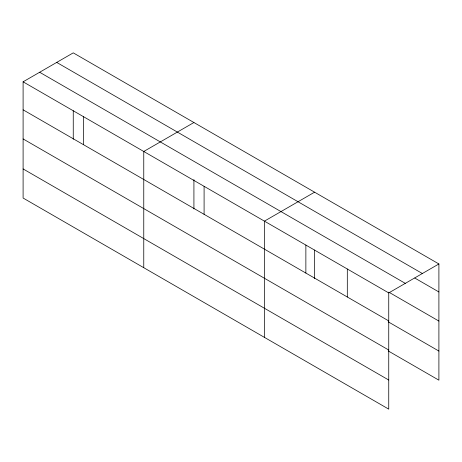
<?xml version="1.0" encoding="UTF-8"?>
<svg xmlns="http://www.w3.org/2000/svg" width="462" height="462" viewBox="0 0 462 462"><rect width="100%" height="100%" fill="white"/><g stroke="black" fill="none" stroke-linecap="round" stroke-linejoin="round"><path stroke-width="0.69" d="M23.1 81.814L388.744 292.92L388.744 409.141L23.1 198.036L23.1 81.814L73.256 52.859L438.9 263.964L438.9 380.186L388.184 350.906M193.919 122.522L143.763 151.478L143.763 267.706M314.582 192.186L264.426 221.142L264.426 337.37M388.744 292.92L438.9 263.964M56.705 62.41L422.349 273.516M414.778 278.037L438.9 291.967M39.651 72.257L405.295 283.362M388.802 292.151L438.9 321.078M23.1 109.817L388.744 320.923M388.184 321.795L438.9 351.074M23.1 138.929L388.744 350.034M23.1 168.925L388.744 380.03M347.308 268.994L347.308 296.997M314.582 250.017L314.582 278.586M305.867 245.068L305.867 273.071M204.094 186.307L204.094 214.316M193.919 179.637L193.919 208.922M83.431 116.643L83.431 144.646M73.256 110.689L73.256 139.258"/></g></svg>
